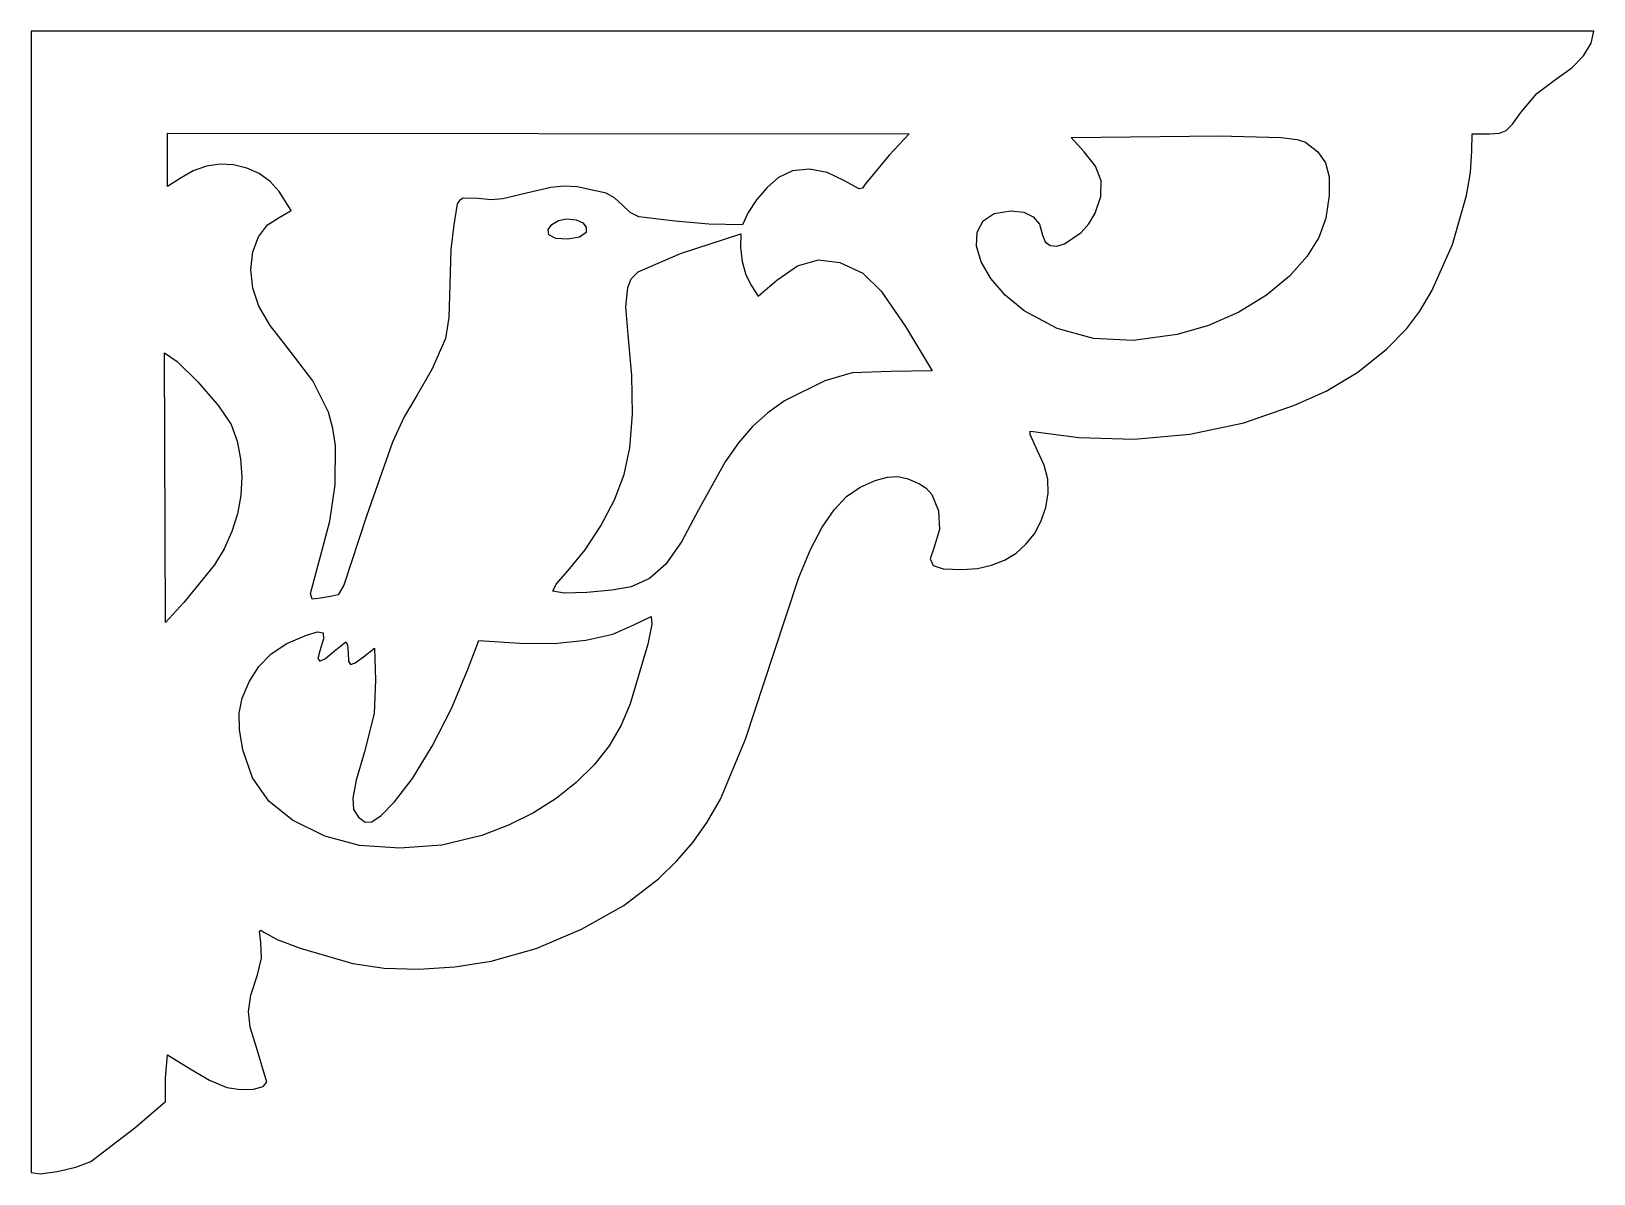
# Model space of a CAD drawing. Extents: x 51 to 159, y 109 to 188.
import ezdxf

# ---------------------------------------------------------------- set-up
doc = ezdxf.new("R2010")
doc.units = 0

msp = doc.modelspace()

# ---------------------------------------------------------------- linework, layer by layer
at = {"layer": 'Layer 1'}
for p, q in [((159.336596, 188.231242), (50.663402, 188.230139)), ((50.663402, 188.230139), (50.663845, 108.855912)), ((50.663402, 188.230139), (50.663402, 188.230139)), ((159.149387, 187.391189), (159.336596, 188.231242)), ((158.624234, 186.516109), (159.149387, 187.391189)), ((157.815852, 185.676182), (158.624234, 186.516109)), ((155.379716, 183.90544), (156.778957, 184.94159)), ((156.778957, 184.94159), (157.815852, 185.676182)), ((154.265416, 182.577978), (155.379716, 183.90544)), ((153.695751, 181.759944), (154.265416, 182.577978)), ((153.256491, 181.318975), (153.695751, 181.759944)), ((60.135485, 181.145647), (111.720416, 181.105131)), ((60.144304, 177.436242), (60.135485, 181.145647)), ((60.135485, 181.145647), (60.135485, 181.145647)), ((111.720416, 181.105131), (110.335763, 179.614645)), ((122.991666, 180.831728), (133.292777, 180.955201)), ((123.891249, 179.843951), (122.991666, 180.831728)), ((133.292777, 180.955201), (137.607255, 180.841378)), ((133.292777, 180.955201), (133.292777, 180.955201)), ((137.607255, 180.841378), (138.701095, 180.702179)), ((138.701095, 180.702179), (139.281179, 180.505409)), ((139.281179, 180.505409), (140.149813, 179.847186)), ((150.86111, 179.905687), (150.869929, 181.105131)), ((150.869929, 181.105131), (152.078193, 181.105131)), ((152.078193, 181.105131), (152.774888, 181.139296)), ((152.774888, 181.139296), (153.256491, 181.318975)), ((110.335763, 179.614645), (108.660068, 177.594992)), ((124.681726, 178.846146), (123.891249, 179.843951)), ((140.149813, 179.847186), (140.68561, 179.080071)), ((150.762215, 178.414017), (150.86111, 179.905687)), ((61.934961, 178.527443), (61.087985, 178.027145)), ((62.846584, 178.842197), (61.934961, 178.527443)), ((63.791431, 178.975856), (62.846584, 178.842197)), ((64.738079, 178.93287), (63.791431, 178.975856)), ((65.655106, 178.717688), (64.738079, 178.93287)), ((66.51109, 178.33476), (65.655106, 178.717688)), ((67.274607, 177.788535), (66.51109, 178.33476)), ((103.615205, 178.513855), (102.636388, 178.062423)), ((104.792295, 178.627033), (103.615205, 178.513855)), ((106.02914, 178.407194), (104.792295, 178.627033)), ((107.187221, 177.859576), (106.02914, 178.407194)), ((125.069274, 177.82055), (124.681726, 178.846146)), ((140.68561, 179.080071), (140.933706, 178.099583)), ((150.489519, 176.79527), (150.762215, 178.414017)), ((61.087985, 178.027145), (60.144304, 177.436242)), ((67.914235, 177.083465), (67.274607, 177.788535)), ((86.799227, 177.367908), (85.107715, 176.966062)), ((87.694776, 177.454497), (86.799227, 177.367908)), ((88.639929, 177.400965), (87.694776, 177.454497)), ((90.65868, 176.973487), (88.639929, 177.400965)), ((101.843434, 177.359095), (101.115198, 176.5103)), ((102.636388, 178.062423), (101.843434, 177.359095)), ((108.239951, 177.262231), (107.187221, 177.859576)), ((108.469806, 177.322251), (108.239951, 177.262231)), ((108.660068, 177.594992), (108.469806, 177.322251)), ((125.059633, 176.737297), (125.069274, 177.82055)), ((140.933706, 178.099583), (140.939235, 176.801242)), ((68.743263, 175.769367), (67.914235, 177.083465)), ((80.279857, 176.233216), (80.05861, 174.77277)), ((80.437602, 176.470113), (80.279857, 176.233216)), ((80.714036, 176.620285), (80.437602, 176.470113)), ((81.778402, 176.589576), (80.714036, 176.620285)), ((82.634786, 176.510486), (81.778402, 176.589576)), ((83.466928, 176.57882), (82.634786, 176.510486)), ((85.107715, 176.966062), (83.466928, 176.57882)), ((91.234629, 176.64763), (90.65868, 176.973487)), ((91.770832, 176.148603), (91.234629, 176.64763)), ((92.323804, 175.623969), (91.770832, 176.148603)), ((101.115198, 176.5103), (100.523581, 175.612949)), ((124.658541, 175.56652), (125.059633, 176.737297)), ((140.939235, 176.801242), (140.713339, 175.236134)), ((149.504296, 173.400507), (150.489519, 176.79527)), ((67.093235, 174.760458), (67.905416, 175.275478)), ((67.905416, 175.275478), (68.743263, 175.769367)), ((86.865103, 174.800679), (87.322656, 175.072848)), ((87.322656, 175.072848), (87.899096, 175.178465)), ((87.899096, 175.178465), (88.561117, 175.104437)), ((87.899096, 175.178465), (87.899096, 175.178465)), ((88.561117, 175.104437), (89.027539, 174.906052)), ((92.918516, 175.322682), (92.323804, 175.623969)), ((95.439721, 175.019715), (92.918516, 175.322682)), ((97.789614, 174.809239), (95.439721, 175.019715)), ((100.523581, 175.612949), (100.140485, 174.763951)), ((116.454824, 174.265043), (116.858488, 175.041586)), ((116.858488, 175.041586), (117.635118, 175.556455)), ((117.635118, 175.556455), (118.79361, 175.742909)), ((118.79361, 175.742909), (119.689088, 175.642254)), ((119.689088, 175.642254), (120.346018, 175.333385)), ((120.346018, 175.333385), (120.77796, 174.805944)), ((124.219242, 174.837924), (124.658541, 175.56652)), ((140.713339, 175.236134), (140.22172, 173.874366)), ((66.068364, 172.87703), (66.46852, 173.937297)), ((66.46852, 173.937297), (67.093235, 174.760458)), ((80.05861, 174.77277), (79.849373, 173.053191)), ((86.613661, 174.43959), (86.865103, 174.800679)), ((86.655554, 174.067215), (86.613661, 174.43959)), ((87.160035, 173.813064), (86.655554, 174.067215)), ((88.801806, 173.913679), (87.990556, 173.768966)), ((89.248471, 174.225965), (88.801806, 173.913679)), ((89.027539, 174.906052), (89.267083, 174.605748)), ((89.267083, 174.605748), (89.248471, 174.225965)), ((95.827777, 172.770756), (100.008193, 174.128951)), ((100.140485, 174.763951), (97.789614, 174.809239)), ((100.008193, 174.128951), (99.98364, 173.187256)), ((100.008193, 174.128951), (100.008193, 174.128951)), ((116.415231, 173.29357), (116.454824, 174.265043)), ((120.77796, 174.805944), (120.998471, 174.049576)), ((120.998471, 174.049576), (121.176023, 173.576125)), ((122.529367, 173.43428), (123.68955, 174.227868)), ((123.68955, 174.227868), (124.219242, 174.837924)), ((65.92986, 171.650687), (66.068364, 172.87703)), ((79.849373, 173.053191), (79.776388, 170.627631)), ((87.990556, 173.768966), (87.160035, 173.813064)), ((99.98364, 173.187256), (100.110031, 172.208862)), ((116.730813, 172.193906), (116.415231, 173.29357)), ((121.176023, 173.576125), (121.518753, 173.327577)), ((121.518753, 173.327577), (121.984066, 173.286204)), ((121.984066, 173.286204), (122.529367, 173.43428)), ((140.22172, 173.874366), (139.396531, 172.57595)), ((148.068592, 170.169322), (149.504296, 173.400507)), ((92.864062, 171.485681), (95.827777, 172.770756)), ((100.110031, 172.208862), (100.370712, 171.288725)), ((102.512916, 170.927492), (103.960327, 171.92185)), ((103.960327, 171.92185), (105.406387, 172.32888)), ((105.406387, 172.32888), (106.900607, 172.152074)), ((106.900607, 172.152074), (108.492499, 171.394923)), ((117.392674, 171.032793), (116.730813, 172.193906)), ((139.396531, 172.57595), (138.169929, 171.200895)), ((66.067416, 170.35767), (65.92986, 171.650687)), ((79.776388, 170.627631), (79.700027, 168.311464)), ((92.167707, 170.398326), (92.392225, 171.020734)), ((92.392225, 171.020734), (92.864062, 171.485681)), ((100.370712, 171.288725), (100.749027, 170.521798)), ((101.225277, 169.798603), (102.512916, 170.927492)), ((108.492499, 171.394923), (109.776602, 170.160456)), ((118.391919, 169.876973), (117.392674, 171.032793)), ((138.169929, 171.200895), (136.58041, 169.869792)), ((66.501244, 169.098573), (66.067416, 170.35767)), ((92.028417, 169.055086), (92.167707, 170.398326)), ((100.749027, 170.521798), (101.225277, 169.798603)), ((109.776602, 170.160456), (111.464652, 167.699576)), ((119.719652, 168.793187), (118.391919, 169.876973)), ((136.58041, 169.869792), (134.661262, 168.703323)), ((147.232793, 168.75505), (148.068592, 170.169322)), ((67.277765, 167.774977), (66.501244, 169.098573)), ((92.176527, 167.117492), (92.028417, 169.055086)), ((122.02576, 167.550426), (119.719652, 168.793187)), ((134.661262, 168.703323), (132.54294, 167.7692)), ((146.345554, 167.549645), (147.232793, 168.75505)), ((68.443402, 166.288465), (67.277765, 167.774977)), ((79.700027, 168.311464), (79.476527, 166.861728)), ((111.464652, 167.699576), (113.334374, 164.61277)), ((124.544422, 166.863903), (122.02576, 167.550426)), ((132.54294, 167.7692), (130.355902, 167.135131)), ((144.917149, 166.111993), (146.345554, 167.549645)), ((70.237983, 163.92669), (68.443402, 166.288465)), ((79.476527, 166.861728), (78.526082, 164.704773)), ((92.433803, 164.282921), (92.176527, 167.117492)), ((127.309761, 166.727508), (124.544422, 166.863903)), ((130.355902, 167.135131), (127.309761, 166.727508)), ((59.941457, 165.865131), (60.810425, 165.262279)), ((60.012013, 147.097353), (59.941457, 165.865131)), ((59.941457, 165.865131), (59.941457, 165.865131)), ((60.810425, 165.262279), (62.243108, 163.84154)), ((142.938223, 164.507925), (144.917149, 166.111993)), ((78.526082, 164.704773), (77.483332, 162.901798)), ((92.472378, 161.606776), (92.433803, 164.282921)), ((107.765929, 164.467637), (105.855485, 163.916034)), ((110.441596, 164.559853), (107.765929, 164.467637)), ((113.334374, 164.61277), (110.441596, 164.559853)), ((140.731501, 163.206579), (142.938223, 164.507925)), ((62.243108, 163.84154), (63.680313, 162.184646)), ((71.330573, 161.725627), (70.237983, 163.92669)), ((105.855485, 163.916034), (103.057946, 162.522578)), ((138.522707, 162.213881), (140.731501, 163.206579)), ((63.680313, 162.184646), (64.562846, 160.873326)), ((77.483332, 162.901798), (76.608252, 161.423142)), ((103.057946, 162.522578), (101.88821, 161.693216)), ((135.002126, 160.992491), (138.522707, 162.213881)), ((64.562846, 160.873326), (64.974886, 159.71587)), ((71.644389, 160.598431), (71.330573, 161.725627)), ((76.608252, 161.423142), (75.785846, 159.658833)), ((92.296882, 159.256232), (92.472378, 161.606776)), ((101.88821, 161.693216), (100.829504, 160.732691)), ((131.238241, 160.196644), (135.002126, 160.992491)), ((71.819629, 159.407095), (71.644389, 160.598431)), ((100.829504, 160.732691), (99.850587, 159.608947)), ((120.132535, 160.175291), (120.142955, 160.42072)), ((120.645693, 159.038881), (120.132535, 160.175291)), ((120.142955, 160.42072), (120.345832, 160.388256)), ((120.345832, 160.388256), (123.520832, 159.964923)), ((123.520832, 159.964923), (127.366118, 159.847174)), ((127.366118, 159.847174), (131.238241, 160.196644)), ((64.974886, 159.71587), (65.222313, 158.493607)), ((71.80361, 156.692909), (71.819629, 159.407095)), ((75.785846, 159.658833), (74.008471, 154.576242)), ((91.911943, 157.398465), (92.296882, 159.256232)), ((99.850587, 159.608947), (98.920215, 158.289928)), ((121.116165, 158.049864), (120.645693, 159.038881)), ((65.222313, 158.493607), (65.307939, 157.230264)), ((98.920215, 158.289928), (97.080138, 154.93784)), ((121.366766, 157.084418), (121.116165, 158.049864)), ((65.307939, 157.230264), (65.234577, 155.949569)), ((71.434422, 154.159276), (71.80361, 156.692909)), ((91.224208, 155.628648), (91.911943, 157.398465)), ((107.371375, 155.859915), (108.317429, 156.520026)), ((108.317429, 156.520026), (109.365624, 156.975131)), ((109.365624, 156.975131), (110.217353, 157.213379)), ((110.217353, 157.213379), (110.905201, 157.264102)), ((110.905201, 157.264102), (111.590553, 157.115218)), ((111.590553, 157.115218), (112.434791, 156.754645)), ((112.434791, 156.754645), (112.905859, 156.440456)), ((121.402352, 156.110631), (121.366766, 157.084418)), ((65.234577, 155.949569), (65.00504, 154.675251)), ((90.289811, 153.838429), (91.224208, 155.628648)), ((106.499984, 154.94813), (107.371375, 155.859915)), ((112.905859, 156.440456), (113.289609, 156.007691)), ((113.289609, 156.007691), (113.773053, 154.883103)), ((121.227777, 155.09659), (121.402352, 156.110631)), ((65.00504, 154.675251), (64.622139, 153.431038)), ((74.008471, 154.576242), (72.400606, 149.693665)), ((97.080138, 154.93784), (95.892266, 152.707389)), ((105.675779, 153.738002), (106.499984, 154.94813)), ((113.773053, 154.883103), (113.840925, 153.574216)), ((120.891501, 154.131894), (121.227777, 155.09659)), ((64.622139, 153.431038), (64.088688, 152.240658)), ((70.754096, 151.630548), (71.434422, 154.159276)), ((89.187522, 152.161352), (90.289811, 153.838429)), ((104.87128, 152.182863), (105.675779, 153.738002)), ((113.840925, 153.574216), (113.449027, 152.274367)), ((119.848441, 152.543451), (120.429509, 153.279258)), ((120.429509, 153.279258), (120.891501, 154.131894)), ((64.088688, 152.240658), (63.407499, 151.12784)), ((87.99611, 150.730965), (89.187522, 152.161352)), ((95.892266, 152.707389), (94.791054, 151.162319)), ((104.059011, 150.236043), (104.87128, 152.182863)), ((113.449027, 152.274367), (113.189731, 151.536009)), ((119.154934, 151.929247), (119.848441, 152.543451)), ((63.407499, 151.12784), (61.282013, 148.508465)), ((70.08608, 149.13337), (70.754096, 151.630548)), ((94.791054, 151.162319), (93.659194, 150.168864)), ((113.189731, 151.536009), (113.38193, 151.075904)), ((113.38193, 151.075904), (114.092746, 150.842409)), ((116.466175, 150.863961), (117.457162, 151.08473)), ((117.457162, 151.08473), (118.355629, 151.441415)), ((118.355629, 151.441415), (119.154934, 151.929247)), ((87.17676, 149.773819), (87.99611, 150.730965)), ((93.659194, 150.168864), (92.379374, 149.593256)), ((102.301249, 144.980687), (104.059011, 150.236043)), ((114.092746, 150.842409), (115.389304, 150.783881)), ((115.389304, 150.783881), (116.466175, 150.863961)), ((70.209836, 148.737241), (70.08608, 149.13337)), ((71.591943, 148.931798), (70.630624, 148.773048)), ((72.000502, 149.041109), (71.591943, 148.931798)), ((72.400606, 149.693665), (72.000502, 149.041109)), ((86.937777, 149.275756), (87.17676, 149.773819)), ((87.730237, 149.155399), (86.937777, 149.275756)), ((89.294606, 149.191124), (87.730237, 149.155399)), ((91.040959, 149.348541), (89.294606, 149.191124)), ((92.379374, 149.593256), (91.040959, 149.348541)), ((61.282013, 148.508465), (60.012013, 147.097353)), ((70.630624, 148.773048), (70.209836, 148.737241)), ((91.120444, 146.305905), (92.573402, 146.947423)), ((92.573402, 146.947423), (93.790485, 147.520687)), ((93.824222, 146.989386), (93.543096, 145.598236)), ((93.790485, 147.520687), (93.824222, 146.989386)), ((93.790485, 147.520687), (93.790485, 147.520687)), ((67.34587, 144.931274), (68.43521, 145.646392)), ((68.43521, 145.646392), (69.801596, 146.233048)), ((69.801596, 146.233048), (70.582322, 146.456852)), ((70.582322, 146.456852), (70.963411, 146.388023)), ((70.995103, 145.968304), (70.727638, 145.139437)), ((70.963411, 146.388023), (70.995103, 145.968304)), ((71.733054, 145.121798), (72.549617, 145.772315)), ((72.549617, 145.772315), (72.670131, 145.562015)), ((81.01111, 143.798881), (81.787221, 145.862631)), ((81.787221, 145.862631), (84.644721, 145.677423)), ((84.644721, 145.677423), (87.026598, 145.650008)), ((87.026598, 145.650008), (89.228341, 145.866468)), ((89.228341, 145.866468), (91.120444, 146.305905)), ((66.487795, 144.051244), (67.34587, 144.931274)), ((70.727638, 145.139437), (70.602304, 144.607641)), ((70.602304, 144.607641), (70.746133, 144.427196)), ((70.746133, 144.427196), (71.132068, 144.598462)), ((71.132068, 144.598462), (71.733054, 145.121798)), ((72.670131, 145.562015), (72.694374, 144.980687)), ((72.694374, 144.980687), (72.725744, 144.407618)), ((73.195282, 144.29687), (73.779166, 144.724923)), ((73.779166, 144.724923), (74.528818, 145.315826)), ((74.528818, 145.315826), (74.608193, 143.102145)), ((93.543096, 145.598236), (92.326457, 141.452909)), ((100.348626, 138.991899), (102.301249, 144.980687)), ((65.815207, 142.969853), (66.487795, 144.051244)), ((72.725744, 144.407618), (72.868427, 144.18539)), ((72.868427, 144.18539), (73.195282, 144.29687)), ((79.881141, 141.124698), (81.01111, 143.798881)), ((65.341282, 141.84872), (65.815207, 142.969853)), ((74.608193, 143.102145), (74.509143, 140.776779)), ((65.12038, 140.802481), (65.341282, 141.84872)), ((92.326457, 141.452909), (91.696208, 139.957743)), ((65.136649, 139.660328), (65.12038, 140.802481)), ((74.509143, 140.776779), (73.832082, 138.10152)), ((78.552197, 138.514818), (79.881141, 141.124698)), ((65.374235, 138.251451), (65.136649, 139.660328)), ((91.696208, 139.957743), (90.851649, 138.539207)), ((66.047068, 136.302815), (65.374235, 138.251451)), ((73.832082, 138.10152), (73.268429, 136.148735)), ((77.18271, 136.256119), (78.552197, 138.514818)), ((90.851649, 138.539207), (89.805708, 137.208793)), ((98.592399, 134.829024), (100.348626, 138.991899)), ((89.805708, 137.208793), (88.571312, 135.977989)), ((67.185337, 134.689687), (66.047068, 136.302815)), ((73.268429, 136.148735), (73.024518, 134.888763)), ((75.93111, 134.635478), (77.18271, 136.256119)), ((88.571312, 135.977989), (87.161386, 134.858287)), ((73.024518, 134.888763), (73.080762, 134.104076)), ((87.161386, 134.858287), (85.588859, 133.861176)), ((97.67975, 133.22076), (98.592399, 134.829024)), ((68.842396, 133.35593), (67.185337, 134.689687)), ((73.080762, 134.104076), (73.417568, 133.577145)), ((74.356799, 133.242906), (74.988923, 133.690996)), ((74.988923, 133.690996), (75.93111, 134.635478)), ((85.588859, 133.861176), (83.866657, 132.998145)), ((71.071596, 132.245409), (68.842396, 133.35593)), ((73.417568, 133.577145), (73.883445, 133.22652)), ((73.883445, 133.22652), (74.356799, 133.242906)), ((83.866657, 132.998145), (82.007707, 132.280687)), ((96.686378, 131.815123), (97.67975, 133.22076)), ((73.486831, 131.606465), (71.071596, 132.245409)), ((76.295305, 131.399498), (73.486831, 131.606465)), ((79.225952, 131.624306), (76.295305, 131.399498)), ((82.007707, 132.280687), (79.225952, 131.624306)), ((95.569011, 130.527494), (96.686378, 131.815123)), ((94.284374, 129.273256), (95.569011, 130.527494)), ((91.869633, 127.428418), (94.284374, 129.273256)), ((88.942313, 125.767882), (91.869633, 127.428418)), ((66.548748, 125.644542), (66.641784, 125.698207)), ((66.635416, 124.845895), (66.548748, 125.644542)), ((66.641784, 125.698207), (66.838263, 125.56909)), ((66.838263, 125.56909), (67.775171, 125.067365)), ((67.775171, 125.067365), (69.375207, 124.445105)), ((85.780016, 124.429079), (88.942313, 125.767882)), ((66.673241, 123.758987), (66.635416, 124.845895)), ((69.375207, 124.445105), (73.029513, 123.381867)), ((82.660346, 123.549437), (85.780016, 124.429079)), ((66.397291, 122.605756), (66.673241, 123.758987)), ((73.029513, 123.381867), (75.209829, 123.070321)), ((75.209829, 123.070321), (77.599956, 122.995495)), ((77.599956, 122.995495), (80.11257, 123.155747)), ((80.11257, 123.155747), (82.660346, 123.549437)), ((65.931458, 121.176696), (66.397291, 122.605756)), ((65.767478, 120.05864), (65.931458, 121.176696)), ((65.900765, 118.948553), (65.767478, 120.05864)), ((66.326735, 117.543395), (65.900765, 118.948553)), ((67.049929, 115.144506), (66.326735, 117.543395)), ((59.994374, 115.417909), (60.135485, 117.040687)), ((60.135485, 117.040687), (61.714166, 116.061728)), ((59.994374, 113.795131), (59.994374, 115.417909)), ((61.714166, 116.061728), (63.055667, 115.277534)), ((63.055667, 115.277534), (64.271804, 114.77409)), ((64.271804, 114.77409), (65.223576, 114.623237)), ((65.223576, 114.623237), (66.121036, 114.650506)), ((66.121036, 114.650506), (66.788411, 114.832171)), ((66.788411, 114.832171), (67.049929, 115.144506)), ((57.877707, 111.960687), (59.994374, 113.795131)), ((54.808541, 109.623534), (57.877707, 111.960687)), ((50.663845, 108.855912), (51.300181, 108.763663)), ((51.300181, 108.763663), (52.469794, 108.916329)), ((52.469794, 108.916329), (53.772607, 109.230692)), ((53.772607, 109.230692), (54.808541, 109.623534))]:
    msp.add_line(p, q, dxfattribs=at)

doc.saveas('drawing.dxf')
